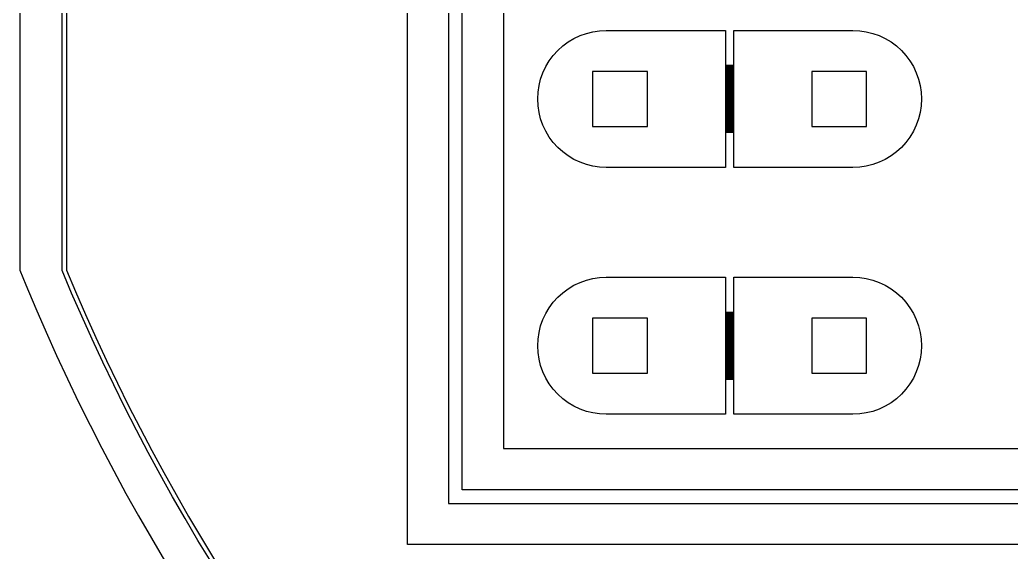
# Model space of a CAD drawing. Extents: x -17 to 130, y -40 to 112.
# Drawn here: x -16.89 to 19.27, y -3.03 to 16.39 of the extents above; entities that cross this region are included whole.
import ezdxf

# ---------------------------------------------------------------- set-up
doc = ezdxf.new("R2010")
doc.units = 0

msp = doc.modelspace()

# ---------------------------------------------------------------- linework, layer by layer
for p, q in [((-2.75, -2.75), (-2.75, 74.75)), ((-1.25, 73.25), (-1.25, -1.25)), ((-0.75, -0.75), (-0.75, 72.75)), ((0.75, 71.25), (0.75, 0.75)), ((-16.8921, 64.7463), (-16.8921, 7.25366)), ((-15.3519, 7.25034), (-15.3519, 64.7497)), ((-15.1895, 64.7488), (-15.1895, 7.25121)), ((3.77429, 15.8923), (4.01228, 15.952)), ((4.01228, 15.952), (4.25496, 15.988)), ((4.25496, 15.988), (4.5, 16)), ((4.5, 16), (8.85001, 16)), ((8.85001, 16), (8.85001, 14.725)), ((9.14999, 14.725), (9.14999, 16)), ((9.14999, 16), (13.5, 16)), ((13.5, 16), (13.745, 15.988)), ((13.745, 15.988), (13.9877, 15.952)), ((13.9877, 15.952), (14.2257, 15.8923)), ((2.91403, 15.4325), (3.11108, 15.5787)), ((3.11108, 15.5787), (3.32152, 15.7048)), ((3.32152, 15.7048), (3.5433, 15.8097)), ((3.5433, 15.8097), (3.77429, 15.8923)), ((14.2257, 15.8923), (14.4567, 15.8097)), ((14.4567, 15.8097), (14.6785, 15.7048)), ((14.6785, 15.7048), (14.8889, 15.5787)), ((14.8889, 15.5787), (15.086, 15.4325)), ((2.56747, 15.086), (2.73224, 15.2678)), ((2.73224, 15.2678), (2.91403, 15.4325)), ((15.086, 15.4325), (15.2678, 15.2678)), ((15.2678, 15.2678), (15.4325, 15.086)), ((2.29521, 14.6785), (2.42134, 14.8889)), ((2.42134, 14.8889), (2.56747, 15.086)), ((15.4325, 15.086), (15.5787, 14.8889)), ((15.5787, 14.8889), (15.7048, 14.6785)), ((2.19031, 14.4567), (2.29521, 14.6785)), ((6, 14.5), (4, 14.5)), ((4, 14.5), (4, 12.5)), ((6, 12.5), (6, 14.5)), ((8.85001, 14.725), (9.14999, 14.725)), ((9.14999, 14.715), (8.85001, 14.715)), ((8.85001, 14.715), (8.85001, 14.685)), ((8.85001, 14.685), (9.14999, 14.685)), ((9.14999, 14.675), (8.85001, 14.675)), ((8.85001, 14.675), (8.85001, 14.645)), ((8.85001, 14.645), (9.14999, 14.645)), ((9.14999, 14.635), (8.85001, 14.635)), ((8.85001, 14.635), (8.85001, 14.605)), ((8.85001, 14.605), (9.14999, 14.605)), ((9.14999, 14.595), (8.85001, 14.595)), ((8.85001, 14.595), (8.85001, 14.565)), ((8.85001, 14.565), (9.14999, 14.565)), ((9.14999, 14.555), (8.85001, 14.555)), ((8.85001, 14.555), (8.85001, 14.525)), ((8.85001, 14.525), (9.14999, 14.525)), ((9.14999, 14.515), (8.85001, 14.515)), ((8.85001, 14.515), (8.85001, 14.485)), ((8.85001, 14.485), (9.14999, 14.485)), ((9.14999, 14.475), (8.85001, 14.475)), ((8.85001, 14.475), (8.85001, 14.445)), ((9.14999, 14.685), (9.14999, 14.715)), ((9.14999, 14.645), (9.14999, 14.675)), ((9.14999, 14.605), (9.14999, 14.635)), ((9.14999, 14.565), (9.14999, 14.595)), ((9.14999, 14.525), (9.14999, 14.555)), ((9.14999, 14.485), (9.14999, 14.515)), ((9.14999, 14.445), (9.14999, 14.475)), ((14, 14.5), (12, 14.5)), ((12, 14.5), (12, 12.5)), ((14, 12.5), (14, 14.5)), ((15.7048, 14.6785), (15.8097, 14.4567)), ((2.04805, 13.9877), (2.10765, 14.2257)), ((2.10765, 14.2257), (2.19031, 14.4567)), ((8.85001, 14.445), (9.14999, 14.445)), ((9.14999, 14.435), (8.85001, 14.435)), ((8.85001, 14.435), (8.85001, 14.405)), ((8.85001, 14.405), (9.14999, 14.405)), ((9.14999, 14.395), (8.85001, 14.395)), ((8.85001, 14.395), (8.85001, 14.365)), ((8.85001, 14.365), (9.14999, 14.365)), ((9.14999, 14.355), (8.85001, 14.355)), ((8.85001, 14.355), (8.85001, 14.325)), ((8.85001, 14.325), (9.14999, 14.325)), ((9.14999, 14.315), (8.85001, 14.315)), ((8.85001, 14.315), (8.85001, 14.285)), ((8.85001, 14.285), (9.14999, 14.285)), ((9.14999, 14.275), (8.85001, 14.275)), ((8.85001, 14.275), (8.85001, 14.245)), ((8.85001, 14.245), (9.14999, 14.245)), ((9.14999, 14.235), (8.85001, 14.235)), ((8.85001, 14.235), (8.85001, 14.205)), ((8.85001, 14.205), (9.14999, 14.205)), ((9.14999, 14.195), (8.85001, 14.195)), ((8.85001, 14.195), (8.85001, 14.165)), ((8.85001, 14.165), (9.14999, 14.165)), ((9.14999, 14.155), (8.85001, 14.155)), ((8.85001, 14.155), (8.85001, 14.125)), ((8.85001, 14.125), (9.14999, 14.125)), ((9.14999, 14.115), (8.85001, 14.115)), ((8.85001, 14.115), (8.85001, 14.085)), ((9.14999, 14.405), (9.14999, 14.435)), ((9.14999, 14.365), (9.14999, 14.395)), ((9.14999, 14.325), (9.14999, 14.355)), ((9.14999, 14.285), (9.14999, 14.315)), ((9.14999, 14.245), (9.14999, 14.275)), ((9.14999, 14.205), (9.14999, 14.235)), ((9.14999, 14.165), (9.14999, 14.195)), ((9.14999, 14.125), (9.14999, 14.155)), ((9.14999, 14.085), (9.14999, 14.115)), ((15.8097, 14.4567), (15.8923, 14.2257)), ((15.8923, 14.2257), (15.952, 13.9877)), ((2, 13.5), (2.01204, 13.745)), ((2.01204, 13.745), (2.04805, 13.9877)), ((8.85001, 14.085), (9.14999, 14.085)), ((9.14999, 14.075), (8.85001, 14.075)), ((8.85001, 14.075), (8.85001, 14.045)), ((8.85001, 14.045), (9.14999, 14.045)), ((9.14999, 14.035), (8.85001, 14.035)), ((8.85001, 14.035), (8.85001, 14.005)), ((8.85001, 14.005), (9.14999, 14.005)), ((9.14999, 13.995), (8.85001, 13.995)), ((8.85001, 13.995), (8.85001, 13.965)), ((8.85001, 13.965), (9.14999, 13.965)), ((9.14999, 13.955), (8.85001, 13.955)), ((8.85001, 13.955), (8.85001, 13.925)), ((8.85001, 13.925), (9.14999, 13.925)), ((9.14999, 13.915), (8.85001, 13.915)), ((8.85001, 13.915), (8.85001, 13.885)), ((8.85001, 13.885), (9.14999, 13.885)), ((9.14999, 13.875), (8.85001, 13.875)), ((8.85001, 13.875), (8.85001, 13.845)), ((8.85001, 13.845), (9.14999, 13.845)), ((9.14999, 13.835), (8.85001, 13.835)), ((8.85001, 13.835), (8.85001, 13.805)), ((8.85001, 13.805), (9.14999, 13.805)), ((9.14999, 13.795), (8.85001, 13.795)), ((8.85001, 13.795), (8.85001, 13.765)), ((8.85001, 13.765), (9.14999, 13.765)), ((9.14999, 13.755), (8.85001, 13.755)), ((8.85001, 13.755), (8.85001, 13.725)), ((9.14999, 14.045), (9.14999, 14.075)), ((9.14999, 14.005), (9.14999, 14.035)), ((9.14999, 13.965), (9.14999, 13.995)), ((9.14999, 13.925), (9.14999, 13.955)), ((9.14999, 13.885), (9.14999, 13.915)), ((9.14999, 13.845), (9.14999, 13.875)), ((9.14999, 13.805), (9.14999, 13.835)), ((9.14999, 13.765), (9.14999, 13.795)), ((9.14999, 13.725), (9.14999, 13.755)), ((15.952, 13.9877), (15.988, 13.745)), ((15.988, 13.745), (16, 13.5)), ((2.01204, 13.255), (2, 13.5)), ((8.85001, 13.725), (9.14999, 13.725)), ((9.14999, 13.715), (8.85001, 13.715)), ((8.85001, 13.715), (8.85001, 13.685)), ((8.85001, 13.685), (9.14999, 13.685)), ((9.14999, 13.675), (8.85001, 13.675)), ((8.85001, 13.675), (8.85001, 13.645)), ((8.85001, 13.645), (9.14999, 13.645)), ((9.14999, 13.635), (8.85001, 13.635)), ((8.85001, 13.635), (8.85001, 13.605)), ((8.85001, 13.605), (9.14999, 13.605)), ((9.14999, 13.595), (8.85001, 13.595)), ((8.85001, 13.595), (8.85001, 13.565)), ((8.85001, 13.565), (9.14999, 13.565)), ((9.14999, 13.555), (8.85001, 13.555)), ((8.85001, 13.555), (8.85001, 13.525)), ((8.85001, 13.525), (9.14999, 13.525)), ((9.14999, 13.515), (8.85001, 13.515)), ((8.85001, 13.515), (8.85001, 13.485)), ((8.85001, 13.485), (9.14999, 13.485)), ((9.14999, 13.475), (8.85001, 13.475)), ((8.85001, 13.475), (8.85001, 13.445)), ((8.85001, 13.445), (9.14999, 13.445)), ((9.14999, 13.435), (8.85001, 13.435)), ((8.85001, 13.435), (8.85001, 13.405)), ((8.85001, 13.405), (9.14999, 13.405)), ((9.14999, 13.395), (8.85001, 13.395)), ((8.85001, 13.395), (8.85001, 13.365)), ((9.14999, 13.685), (9.14999, 13.715)), ((9.14999, 13.645), (9.14999, 13.675)), ((9.14999, 13.605), (9.14999, 13.635)), ((9.14999, 13.565), (9.14999, 13.595)), ((9.14999, 13.525), (9.14999, 13.555)), ((9.14999, 13.485), (9.14999, 13.515)), ((9.14999, 13.445), (9.14999, 13.475)), ((9.14999, 13.405), (9.14999, 13.435)), ((9.14999, 13.365), (9.14999, 13.395)), ((16, 13.5), (15.988, 13.255)), ((2.04805, 13.0123), (2.01204, 13.255)), ((8.85001, 13.365), (9.14999, 13.365)), ((9.14999, 13.355), (8.85001, 13.355)), ((8.85001, 13.355), (8.85001, 13.325)), ((8.85001, 13.325), (9.14999, 13.325)), ((9.14999, 13.315), (8.85001, 13.315)), ((8.85001, 13.315), (8.85001, 13.285)), ((8.85001, 13.285), (9.14999, 13.285)), ((9.14999, 13.275), (8.85001, 13.275)), ((8.85001, 13.275), (8.85001, 13.245)), ((8.85001, 13.245), (9.14999, 13.245)), ((9.14999, 13.235), (8.85001, 13.235)), ((8.85001, 13.235), (8.85001, 13.205)), ((8.85001, 13.205), (9.14999, 13.205)), ((9.14999, 13.195), (8.85001, 13.195)), ((8.85001, 13.195), (8.85001, 13.165)), ((8.85001, 13.165), (9.14999, 13.165)), ((9.14999, 13.155), (8.85001, 13.155)), ((8.85001, 13.155), (8.85001, 13.125)), ((8.85001, 13.125), (9.14999, 13.125)), ((9.14999, 13.115), (8.85001, 13.115)), ((8.85001, 13.115), (8.85001, 13.085)), ((8.85001, 13.085), (9.14999, 13.085)), ((9.14999, 13.075), (8.85001, 13.075)), ((8.85001, 13.075), (8.85001, 13.045)), ((8.85001, 13.045), (9.14999, 13.045)), ((9.14999, 13.035), (8.85001, 13.035)), ((8.85001, 13.035), (8.85001, 13.005)), ((9.14999, 13.325), (9.14999, 13.355)), ((9.14999, 13.285), (9.14999, 13.315)), ((9.14999, 13.245), (9.14999, 13.275)), ((9.14999, 13.205), (9.14999, 13.235)), ((9.14999, 13.165), (9.14999, 13.195)), ((9.14999, 13.125), (9.14999, 13.155)), ((9.14999, 13.085), (9.14999, 13.115)), ((9.14999, 13.045), (9.14999, 13.075)), ((9.14999, 13.005), (9.14999, 13.035)), ((15.988, 13.255), (15.952, 13.0123)), ((2.10765, 12.7743), (2.04805, 13.0123)), ((2.19031, 12.5433), (2.10765, 12.7743)), ((8.85001, 13.005), (9.14999, 13.005)), ((9.14999, 12.995), (8.85001, 12.995)), ((8.85001, 12.995), (8.85001, 12.965)), ((8.85001, 12.965), (9.14999, 12.965)), ((9.14999, 12.955), (8.85001, 12.955)), ((8.85001, 12.955), (8.85001, 12.925)), ((8.85001, 12.925), (9.14999, 12.925)), ((9.14999, 12.915), (8.85001, 12.915)), ((8.85001, 12.915), (8.85001, 12.885)), ((8.85001, 12.885), (9.14999, 12.885)), ((9.14999, 12.875), (8.85001, 12.875)), ((8.85001, 12.875), (8.85001, 12.845)), ((8.85001, 12.845), (9.14999, 12.845)), ((9.14999, 12.835), (8.85001, 12.835)), ((8.85001, 12.835), (8.85001, 12.805)), ((8.85001, 12.805), (9.14999, 12.805)), ((9.14999, 12.795), (8.85001, 12.795)), ((8.85001, 12.795), (8.85001, 12.765)), ((8.85001, 12.765), (9.14999, 12.765)), ((9.14999, 12.755), (8.85001, 12.755)), ((8.85001, 12.755), (8.85001, 12.725)), ((8.85001, 12.725), (9.14999, 12.725)), ((9.14999, 12.715), (8.85001, 12.715)), ((8.85001, 12.715), (8.85001, 12.685)), ((8.85001, 12.685), (9.14999, 12.685)), ((9.14999, 12.675), (8.85001, 12.675)), ((8.85001, 12.675), (8.85001, 12.645)), ((9.14999, 12.965), (9.14999, 12.995)), ((9.14999, 12.925), (9.14999, 12.955)), ((9.14999, 12.885), (9.14999, 12.915)), ((9.14999, 12.845), (9.14999, 12.875)), ((9.14999, 12.805), (9.14999, 12.835)), ((9.14999, 12.765), (9.14999, 12.795)), ((9.14999, 12.725), (9.14999, 12.755)), ((9.14999, 12.685), (9.14999, 12.715)), ((9.14999, 12.645), (9.14999, 12.675)), ((15.8923, 12.7743), (15.8097, 12.5433)), ((15.952, 13.0123), (15.8923, 12.7743)), ((2.29521, 12.3215), (2.19031, 12.5433)), ((2.42134, 12.1111), (2.29521, 12.3215)), ((4, 12.5), (6, 12.5)), ((8.85001, 12.645), (9.14999, 12.645)), ((9.14999, 12.635), (8.85001, 12.635)), ((8.85001, 12.635), (8.85001, 12.605)), ((8.85001, 12.605), (9.14999, 12.605)), ((9.14999, 12.595), (8.85001, 12.595)), ((8.85001, 12.595), (8.85001, 12.565)), ((8.85001, 12.565), (9.14999, 12.565)), ((9.14999, 12.555), (8.85001, 12.555)), ((8.85001, 12.555), (8.85001, 12.525)), ((8.85001, 12.525), (9.14999, 12.525)), ((9.14999, 12.515), (8.85001, 12.515)), ((8.85001, 12.515), (8.85001, 12.485)), ((8.85001, 12.485), (9.14999, 12.485)), ((9.14999, 12.475), (8.85001, 12.475)), ((8.85001, 12.475), (8.85001, 12.445)), ((8.85001, 12.445), (9.14999, 12.445)), ((9.14999, 12.435), (8.85001, 12.435)), ((8.85001, 12.435), (8.85001, 12.405)), ((8.85001, 12.405), (9.14999, 12.405)), ((9.14999, 12.395), (8.85001, 12.395)), ((8.85001, 12.395), (8.85001, 12.365)), ((8.85001, 12.365), (9.14999, 12.365)), ((9.14999, 12.355), (8.85001, 12.355)), ((8.85001, 12.355), (8.85001, 12.325)), ((8.85001, 12.325), (9.14999, 12.325)), ((9.14999, 12.315), (8.85001, 12.315)), ((8.85001, 12.315), (8.85001, 12.285)), ((9.14999, 12.605), (9.14999, 12.635)), ((9.14999, 12.565), (9.14999, 12.595)), ((9.14999, 12.525), (9.14999, 12.555)), ((9.14999, 12.485), (9.14999, 12.515)), ((9.14999, 12.445), (9.14999, 12.475)), ((9.14999, 12.405), (9.14999, 12.435)), ((9.14999, 12.365), (9.14999, 12.395)), ((9.14999, 12.325), (9.14999, 12.355)), ((9.14999, 12.285), (9.14999, 12.315)), ((12, 12.5), (14, 12.5)), ((15.7048, 12.3215), (15.5787, 12.1111)), ((15.8097, 12.5433), (15.7048, 12.3215)), ((2.56747, 11.914), (2.42134, 12.1111)), ((8.85001, 12.285), (9.14999, 12.285)), ((9.14999, 12.275), (8.85001, 12.275)), ((8.85001, 12.275), (8.85001, 11)), ((9.14999, 11), (9.14999, 12.275)), ((15.5787, 12.1111), (15.4325, 11.914)), ((2.73224, 11.7322), (2.56747, 11.914)), ((2.91403, 11.5675), (2.73224, 11.7322)), ((15.2678, 11.7322), (15.086, 11.5675)), ((15.4325, 11.914), (15.2678, 11.7322)), ((3.11108, 11.4213), (2.91403, 11.5675)), ((3.32152, 11.2952), (3.11108, 11.4213)), ((3.5433, 11.1903), (3.32152, 11.2952)), ((14.6785, 11.2952), (14.4567, 11.1903)), ((14.8889, 11.4213), (14.6785, 11.2952)), ((15.086, 11.5675), (14.8889, 11.4213)), ((3.77429, 11.1077), (3.5433, 11.1903)), ((4.01228, 11.048), (3.77429, 11.1077)), ((4.25496, 11.012), (4.01228, 11.048)), ((4.5, 11), (4.25496, 11.012)), ((8.85001, 11), (4.5, 11)), ((13.5, 11), (9.14999, 11)), ((13.745, 11.012), (13.5, 11)), ((13.9877, 11.048), (13.745, 11.012)), ((14.2257, 11.1077), (13.9877, 11.048)), ((14.4567, 11.1903), (14.2257, 11.1077)), ((-16.8921, 7.25366), (-16.6768, 6.72473)), ((-15.0025, 6.42105), (-15.3519, 7.25034)), ((-15.1895, 7.25121), (-14.8646, 6.48015)), ((3.5433, 6.80969), (3.77429, 6.89235)), ((3.77429, 6.89235), (4.01228, 6.95195)), ((4.01228, 6.95195), (4.25496, 6.98796)), ((4.25496, 6.98796), (4.5, 7)), ((4.5, 7), (8.85001, 7)), ((8.85001, 7), (8.85001, 5.72499)), ((9.14999, 5.72499), (9.14999, 7)), ((9.14999, 7), (13.5, 7)), ((13.5, 7), (13.745, 6.98796)), ((13.745, 6.98796), (13.9877, 6.95195)), ((13.9877, 6.95195), (14.2257, 6.89235)), ((14.2257, 6.89235), (14.4567, 6.80969)), ((-16.6768, 6.72473), (-16.3122, 5.85962)), ((2.91403, 6.43253), (3.11108, 6.57866)), ((3.11108, 6.57866), (3.32152, 6.70479)), ((3.32152, 6.70479), (3.5433, 6.80969)), ((14.4567, 6.80969), (14.6785, 6.70479)), ((14.6785, 6.70479), (14.8889, 6.57866)), ((14.8889, 6.57866), (15.086, 6.43253)), ((-14.6343, 5.57651), (-15.0025, 6.42105)), ((-14.8646, 6.48015), (-14.4972, 5.6373)), ((2.56747, 6.08597), (2.73224, 6.26776)), ((2.73224, 6.26776), (2.91403, 6.43253)), ((15.086, 6.43253), (15.2678, 6.26776)), ((15.2678, 6.26776), (15.4325, 6.08597)), ((-16.3122, 5.85962), (-15.937, 4.99904)), ((2.29521, 5.67848), (2.42134, 5.88892)), ((2.42134, 5.88892), (2.56747, 6.08597)), ((15.4325, 6.08597), (15.5787, 5.88892)), ((15.5787, 5.88892), (15.7048, 5.67848)), ((-14.2558, 4.73656), (-14.6343, 5.57651)), ((-14.4972, 5.6373), (-14.1194, 4.79903)), ((2.10765, 5.22571), (2.19031, 5.4567)), ((2.19031, 5.4567), (2.29521, 5.67848)), ((6, 5.5), (4, 5.5)), ((4, 5.5), (4, 3.5)), ((6, 3.5), (6, 5.5)), ((8.85001, 5.72499), (9.14999, 5.72499)), ((9.14999, 5.715), (8.85001, 5.715)), ((8.85001, 5.715), (8.85001, 5.685)), ((8.85001, 5.685), (9.14999, 5.685)), ((9.14999, 5.67499), (8.85001, 5.67499)), ((8.85001, 5.67499), (8.85001, 5.64499)), ((8.85001, 5.64499), (9.14999, 5.64499)), ((9.14999, 5.63499), (8.85001, 5.63499)), ((8.85001, 5.63499), (8.85001, 5.605)), ((8.85001, 5.605), (9.14999, 5.605)), ((9.14999, 5.59499), (8.85001, 5.59499)), ((8.85001, 5.59499), (8.85001, 5.56499)), ((8.85001, 5.56499), (9.14999, 5.56499)), ((9.14999, 5.55499), (8.85001, 5.55499)), ((8.85001, 5.55499), (8.85001, 5.52499)), ((8.85001, 5.52499), (9.14999, 5.52499)), ((9.14999, 5.515), (8.85001, 5.515)), ((8.85001, 5.515), (8.85001, 5.48499)), ((8.85001, 5.48499), (9.14999, 5.48499)), ((9.14999, 5.47499), (8.85001, 5.47499)), ((8.85001, 5.47499), (8.85001, 5.44499)), ((8.85001, 5.44499), (9.14999, 5.44499)), ((9.14999, 5.435), (8.85001, 5.435)), ((8.85001, 5.435), (8.85001, 5.405)), ((9.14999, 5.685), (9.14999, 5.715)), ((9.14999, 5.64499), (9.14999, 5.67499)), ((9.14999, 5.605), (9.14999, 5.63499)), ((9.14999, 5.56499), (9.14999, 5.59499)), ((9.14999, 5.52499), (9.14999, 5.55499)), ((9.14999, 5.48499), (9.14999, 5.515)), ((9.14999, 5.44499), (9.14999, 5.47499)), ((9.14999, 5.405), (9.14999, 5.435)), ((14, 5.5), (12, 5.5)), ((12, 5.5), (12, 3.5)), ((14, 3.5), (14, 5.5)), ((15.7048, 5.67848), (15.8097, 5.4567)), ((15.8097, 5.4567), (15.8923, 5.22571)), ((2.04805, 4.98772), (2.10765, 5.22571)), ((8.85001, 5.405), (9.14999, 5.405)), ((9.14999, 5.39499), (8.85001, 5.39499)), ((8.85001, 5.39499), (8.85001, 5.36499)), ((8.85001, 5.36499), (9.14999, 5.36499)), ((9.14999, 5.355), (8.85001, 5.355)), ((8.85001, 5.355), (8.85001, 5.325)), ((8.85001, 5.325), (9.14999, 5.325)), ((9.14999, 5.31499), (8.85001, 5.31499)), ((8.85001, 5.31499), (8.85001, 5.28499)), ((8.85001, 5.28499), (9.14999, 5.28499)), ((9.14999, 5.27499), (8.85001, 5.27499)), ((8.85001, 5.27499), (8.85001, 5.245)), ((8.85001, 5.245), (9.14999, 5.245)), ((9.14999, 5.23499), (8.85001, 5.23499)), ((8.85001, 5.23499), (8.85001, 5.20499)), ((8.85001, 5.20499), (9.14999, 5.20499)), ((9.14999, 5.19499), (8.85001, 5.19499)), ((8.85001, 5.19499), (8.85001, 5.16499)), ((8.85001, 5.16499), (9.14999, 5.16499)), ((9.14999, 5.155), (8.85001, 5.155)), ((8.85001, 5.155), (8.85001, 5.125)), ((8.85001, 5.125), (9.14999, 5.125)), ((9.14999, 5.11499), (8.85001, 5.11499)), ((8.85001, 5.11499), (8.85001, 5.08499)), ((8.85001, 5.08499), (9.14999, 5.08499)), ((9.14999, 5.075), (8.85001, 5.075)), ((8.85001, 5.075), (8.85001, 5.045)), ((9.14999, 5.36499), (9.14999, 5.39499)), ((9.14999, 5.325), (9.14999, 5.355)), ((9.14999, 5.28499), (9.14999, 5.31499)), ((9.14999, 5.245), (9.14999, 5.27499)), ((9.14999, 5.20499), (9.14999, 5.23499)), ((9.14999, 5.16499), (9.14999, 5.19499)), ((9.14999, 5.125), (9.14999, 5.155)), ((9.14999, 5.08499), (9.14999, 5.11499)), ((9.14999, 5.045), (9.14999, 5.075)), ((15.8923, 5.22571), (15.952, 4.98772)), ((-15.937, 4.99904), (-15.5513, 4.14314)), ((-13.867, 3.90131), (-14.2558, 4.73656)), ((-14.1194, 4.79903), (-13.7314, 3.96544)), ((2, 4.5), (2.01204, 4.74504)), ((2.01204, 4.74504), (2.04805, 4.98772)), ((8.85001, 5.045), (9.14999, 5.045)), ((9.14999, 5.03499), (8.85001, 5.03499)), ((8.85001, 5.03499), (8.85001, 5.00499)), ((8.85001, 5.00499), (9.14999, 5.00499)), ((9.14999, 4.995), (8.85001, 4.995)), ((8.85001, 4.995), (8.85001, 4.965)), ((8.85001, 4.965), (9.14999, 4.965)), ((9.14999, 4.95499), (8.85001, 4.95499)), ((8.85001, 4.95499), (8.85001, 4.92499)), ((8.85001, 4.92499), (9.14999, 4.92499)), ((9.14999, 4.91499), (8.85001, 4.91499)), ((8.85001, 4.91499), (8.85001, 4.88499)), ((8.85001, 4.88499), (9.14999, 4.88499)), ((9.14999, 4.875), (8.85001, 4.875)), ((8.85001, 4.875), (8.85001, 4.84499)), ((8.85001, 4.84499), (9.14999, 4.84499)), ((9.14999, 4.83499), (8.85001, 4.83499)), ((8.85001, 4.83499), (8.85001, 4.80499)), ((8.85001, 4.80499), (9.14999, 4.80499)), ((9.14999, 4.795), (8.85001, 4.795)), ((8.85001, 4.795), (8.85001, 4.765)), ((8.85001, 4.765), (9.14999, 4.765)), ((9.14999, 4.75499), (8.85001, 4.75499)), ((8.85001, 4.75499), (8.85001, 4.72499)), ((8.85001, 4.72499), (9.14999, 4.72499)), ((9.14999, 4.715), (8.85001, 4.715)), ((8.85001, 4.715), (8.85001, 4.685)), ((9.14999, 5.00499), (9.14999, 5.03499)), ((9.14999, 4.965), (9.14999, 4.995)), ((9.14999, 4.92499), (9.14999, 4.95499)), ((9.14999, 4.88499), (9.14999, 4.91499)), ((9.14999, 4.84499), (9.14999, 4.875)), ((9.14999, 4.80499), (9.14999, 4.83499)), ((9.14999, 4.765), (9.14999, 4.795)), ((9.14999, 4.72499), (9.14999, 4.75499)), ((9.14999, 4.685), (9.14999, 4.715)), ((15.952, 4.98772), (15.988, 4.74504)), ((15.988, 4.74504), (16, 4.5)), ((2.01204, 4.25496), (2, 4.5)), ((8.85001, 4.685), (9.14999, 4.685)), ((9.14999, 4.67499), (8.85001, 4.67499)), ((8.85001, 4.67499), (8.85001, 4.64499)), ((8.85001, 4.64499), (9.14999, 4.64499)), ((9.14999, 4.63499), (8.85001, 4.63499)), ((8.85001, 4.63499), (8.85001, 4.605)), ((8.85001, 4.605), (9.14999, 4.605)), ((9.14999, 4.59499), (8.85001, 4.59499)), ((8.85001, 4.59499), (8.85001, 4.56499)), ((8.85001, 4.56499), (9.14999, 4.56499)), ((9.14999, 4.55499), (8.85001, 4.55499)), ((8.85001, 4.55499), (8.85001, 4.52499)), ((8.85001, 4.52499), (9.14999, 4.52499)), ((9.14999, 4.515), (8.85001, 4.515)), ((8.85001, 4.515), (8.85001, 4.485)), ((8.85001, 4.485), (9.14999, 4.485)), ((9.14999, 4.47501), (8.85001, 4.47501)), ((8.85001, 4.47501), (8.85001, 4.44501)), ((8.85001, 4.44501), (9.14999, 4.44501)), ((9.14999, 4.43501), (8.85001, 4.43501)), ((8.85001, 4.43501), (8.85001, 4.40501)), ((8.85001, 4.40501), (9.14999, 4.40501)), ((9.14999, 4.395), (8.85001, 4.395)), ((8.85001, 4.395), (8.85001, 4.36501)), ((8.85001, 4.36501), (9.14999, 4.36501)), ((9.14999, 4.35501), (8.85001, 4.35501)), ((8.85001, 4.35501), (8.85001, 4.32501)), ((9.14999, 4.64499), (9.14999, 4.67499)), ((9.14999, 4.605), (9.14999, 4.63499)), ((9.14999, 4.56499), (9.14999, 4.59499)), ((9.14999, 4.52499), (9.14999, 4.55499)), ((9.14999, 4.485), (9.14999, 4.515)), ((9.14999, 4.44501), (9.14999, 4.47501)), ((9.14999, 4.40501), (9.14999, 4.43501)), ((9.14999, 4.36501), (9.14999, 4.395)), ((9.14999, 4.32501), (9.14999, 4.35501)), ((16, 4.5), (15.988, 4.25496)), ((-15.5513, 4.14314), (-15.1552, 3.29204)), ((2.04805, 4.01228), (2.01204, 4.25496)), ((2.10765, 3.77429), (2.04805, 4.01228)), ((8.85001, 4.32501), (9.14999, 4.32501)), ((9.14999, 4.315), (8.85001, 4.315)), ((8.85001, 4.315), (8.85001, 4.285)), ((8.85001, 4.285), (9.14999, 4.285)), ((9.14999, 4.27501), (8.85001, 4.27501)), ((8.85001, 4.27501), (8.85001, 4.24501)), ((8.85001, 4.24501), (9.14999, 4.24501)), ((9.14999, 4.235), (8.85001, 4.235)), ((8.85001, 4.235), (8.85001, 4.205)), ((8.85001, 4.205), (9.14999, 4.205)), ((9.14999, 4.19501), (8.85001, 4.19501)), ((8.85001, 4.19501), (8.85001, 4.16501)), ((8.85001, 4.16501), (9.14999, 4.16501)), ((9.14999, 4.15501), (8.85001, 4.15501)), ((8.85001, 4.15501), (8.85001, 4.125)), ((8.85001, 4.125), (9.14999, 4.125)), ((9.14999, 4.11501), (8.85001, 4.11501)), ((8.85001, 4.11501), (8.85001, 4.08501)), ((8.85001, 4.08501), (9.14999, 4.08501)), ((9.14999, 4.07501), (8.85001, 4.07501)), ((8.85001, 4.07501), (8.85001, 4.04501)), ((8.85001, 4.04501), (9.14999, 4.04501)), ((9.14999, 4.035), (8.85001, 4.035)), ((8.85001, 4.035), (8.85001, 4.005)), ((8.85001, 4.005), (9.14999, 4.005)), ((9.14999, 3.99501), (8.85001, 3.99501)), ((8.85001, 3.99501), (8.85001, 3.96501)), ((9.14999, 4.285), (9.14999, 4.315)), ((9.14999, 4.24501), (9.14999, 4.27501)), ((9.14999, 4.205), (9.14999, 4.235)), ((9.14999, 4.16501), (9.14999, 4.19501)), ((9.14999, 4.125), (9.14999, 4.15501)), ((9.14999, 4.08501), (9.14999, 4.11501)), ((9.14999, 4.04501), (9.14999, 4.07501)), ((9.14999, 4.005), (9.14999, 4.035)), ((9.14999, 3.96501), (9.14999, 3.99501)), ((15.952, 4.01228), (15.8923, 3.77429)), ((15.988, 4.25496), (15.952, 4.01228)), ((-13.468, 3.07089), (-13.867, 3.90131)), ((-13.7314, 3.96544), (-13.3332, 3.13669)), ((2.19031, 3.5433), (2.10765, 3.77429)), ((8.85001, 3.96501), (9.14999, 3.96501)), ((9.14999, 3.955), (8.85001, 3.955)), ((8.85001, 3.955), (8.85001, 3.925)), ((8.85001, 3.925), (9.14999, 3.925)), ((9.14999, 3.91501), (8.85001, 3.91501)), ((8.85001, 3.91501), (8.85001, 3.88501)), ((8.85001, 3.88501), (9.14999, 3.88501)), ((9.14999, 3.875), (8.85001, 3.875)), ((8.85001, 3.875), (8.85001, 3.845)), ((8.85001, 3.845), (9.14999, 3.845)), ((9.14999, 3.83501), (8.85001, 3.83501)), ((8.85001, 3.83501), (8.85001, 3.80501)), ((8.85001, 3.80501), (9.14999, 3.80501)), ((9.14999, 3.79501), (8.85001, 3.79501)), ((8.85001, 3.79501), (8.85001, 3.76501)), ((8.85001, 3.76501), (9.14999, 3.76501)), ((9.14999, 3.755), (8.85001, 3.755)), ((8.85001, 3.755), (8.85001, 3.72501)), ((8.85001, 3.72501), (9.14999, 3.72501)), ((9.14999, 3.71501), (8.85001, 3.71501)), ((8.85001, 3.71501), (8.85001, 3.68501)), ((8.85001, 3.68501), (9.14999, 3.68501)), ((9.14999, 3.675), (8.85001, 3.675)), ((8.85001, 3.675), (8.85001, 3.645)), ((8.85001, 3.645), (9.14999, 3.645)), ((9.14999, 3.63501), (8.85001, 3.63501)), ((8.85001, 3.63501), (8.85001, 3.60501)), ((9.14999, 3.925), (9.14999, 3.955)), ((9.14999, 3.88501), (9.14999, 3.91501)), ((9.14999, 3.845), (9.14999, 3.875)), ((9.14999, 3.80501), (9.14999, 3.83501)), ((9.14999, 3.76501), (9.14999, 3.79501)), ((9.14999, 3.72501), (9.14999, 3.755)), ((9.14999, 3.68501), (9.14999, 3.71501)), ((9.14999, 3.645), (9.14999, 3.675)), ((9.14999, 3.60501), (9.14999, 3.63501)), ((15.8923, 3.77429), (15.8097, 3.5433)), ((-15.1552, 3.29204), (-14.7486, 2.44586)), ((2.29521, 3.32152), (2.19031, 3.5433)), ((2.42134, 3.11108), (2.29521, 3.32152)), ((4, 3.5), (6, 3.5)), ((8.85001, 3.60501), (9.14999, 3.60501)), ((9.14999, 3.595), (8.85001, 3.595)), ((8.85001, 3.595), (8.85001, 3.565)), ((8.85001, 3.565), (9.14999, 3.565)), ((9.14999, 3.55501), (8.85001, 3.55501)), ((8.85001, 3.55501), (8.85001, 3.52501)), ((8.85001, 3.52501), (9.14999, 3.52501)), ((9.14999, 3.51501), (8.85001, 3.51501)), ((8.85001, 3.51501), (8.85001, 3.485)), ((8.85001, 3.485), (9.14999, 3.485)), ((9.14999, 3.47501), (8.85001, 3.47501)), ((8.85001, 3.47501), (8.85001, 3.44501)), ((8.85001, 3.44501), (9.14999, 3.44501)), ((9.14999, 3.43501), (8.85001, 3.43501)), ((8.85001, 3.43501), (8.85001, 3.40501)), ((8.85001, 3.40501), (9.14999, 3.40501)), ((9.14999, 3.395), (8.85001, 3.395)), ((8.85001, 3.395), (8.85001, 3.36501)), ((8.85001, 3.36501), (9.14999, 3.36501)), ((9.14999, 3.35501), (8.85001, 3.35501)), ((8.85001, 3.35501), (8.85001, 3.32501)), ((8.85001, 3.32501), (9.14999, 3.32501)), ((9.14999, 3.315), (8.85001, 3.315)), ((8.85001, 3.315), (8.85001, 3.285)), ((8.85001, 3.285), (9.14999, 3.285)), ((9.14999, 3.27501), (8.85001, 3.27501)), ((8.85001, 3.27501), (8.85001, 2)), ((9.14999, 3.565), (9.14999, 3.595)), ((9.14999, 3.52501), (9.14999, 3.55501)), ((9.14999, 3.485), (9.14999, 3.51501)), ((9.14999, 3.44501), (9.14999, 3.47501)), ((9.14999, 3.40501), (9.14999, 3.43501)), ((9.14999, 3.36501), (9.14999, 3.395)), ((9.14999, 3.32501), (9.14999, 3.35501)), ((9.14999, 3.285), (9.14999, 3.315)), ((9.14999, 2), (9.14999, 3.27501)), ((12, 3.5), (14, 3.5)), ((15.7048, 3.32152), (15.5787, 3.11108)), ((15.8097, 3.5433), (15.7048, 3.32152)), ((-13.0588, 2.24544), (-13.468, 3.07089)), ((-13.3332, 3.13669), (-12.9248, 2.31288)), ((2.56747, 2.91403), (2.42134, 3.11108)), ((2.73224, 2.73224), (2.56747, 2.91403)), ((15.4325, 2.91403), (15.2678, 2.73224)), ((15.5787, 3.11108), (15.4325, 2.91403)), ((2.91403, 2.56747), (2.73224, 2.73224)), ((3.11108, 2.42134), (2.91403, 2.56747)), ((15.086, 2.56747), (14.8889, 2.42134)), ((15.2678, 2.73224), (15.086, 2.56747)), ((-14.7486, 2.44586), (-14.3316, 1.60474)), ((-12.6395, 1.42506), (-13.0588, 2.24544)), ((-12.9248, 2.31288), (-12.5064, 1.49414)), ((3.32152, 2.29521), (3.11108, 2.42134)), ((3.5433, 2.19031), (3.32152, 2.29521)), ((3.77429, 2.10765), (3.5433, 2.19031)), ((14.4567, 2.19031), (14.2257, 2.10765)), ((14.6785, 2.29521), (14.4567, 2.19031)), ((14.8889, 2.42134), (14.6785, 2.29521)), ((4.01228, 2.04805), (3.77429, 2.10765)), ((4.25496, 2.01204), (4.01228, 2.04805)), ((4.5, 2), (4.25496, 2.01204)), ((8.85001, 2), (4.5, 2)), ((13.5, 2), (9.14999, 2)), ((13.745, 2.01204), (13.5, 2)), ((13.9877, 2.04805), (13.745, 2.01204)), ((14.2257, 2.10765), (13.9877, 2.04805)), ((-14.3316, 1.60474), (-13.9044, 0.7688)), ((-12.5064, 1.49414), (-12.0779, 0.6806)), ((-12.2102, 0.60989), (-12.6395, 1.42506)), ((-13.9044, 0.7688), (-13.467, -0.06184)), ((0.75, 0.75), (107.25, 0.75)), ((-11.771, -0.19994), (-12.2102, 0.60989)), ((-12.0779, 0.6806), (-11.6395, -0.12761)), ((-13.467, -0.06184), (-13.0194, -0.88705)), ((-11.3218, -1.00433), (-11.771, -0.19994)), ((-11.6395, -0.12761), (-11.1913, -0.93039)), ((-13.0194, -0.88705), (-12.5616, -1.70671)), ((-10.8628, -1.80313), (-11.3218, -1.00433)), ((-11.1913, -0.93039), (-10.7332, -1.7276)), ((108.75, -0.75), (-0.75, -0.75)), ((-1.25, -1.25), (109.25, -1.25)), ((-12.5616, -1.70671), (-12.0939, -2.52068)), ((-10.394, -2.59625), (-10.8628, -1.80313)), ((-10.7332, -1.7276), (-10.2653, -2.51915)), ((-12.0939, -2.52068), (-11.6162, -3.32886)), ((-10.2653, -2.51915), (-9.78778, -3.30487)), ((-9.91548, -3.38356), (-10.394, -2.59625)), ((110.75, -2.75), (-2.75, -2.75))]:
    msp.add_line(p, q)

doc.saveas('drawing.dxf')
